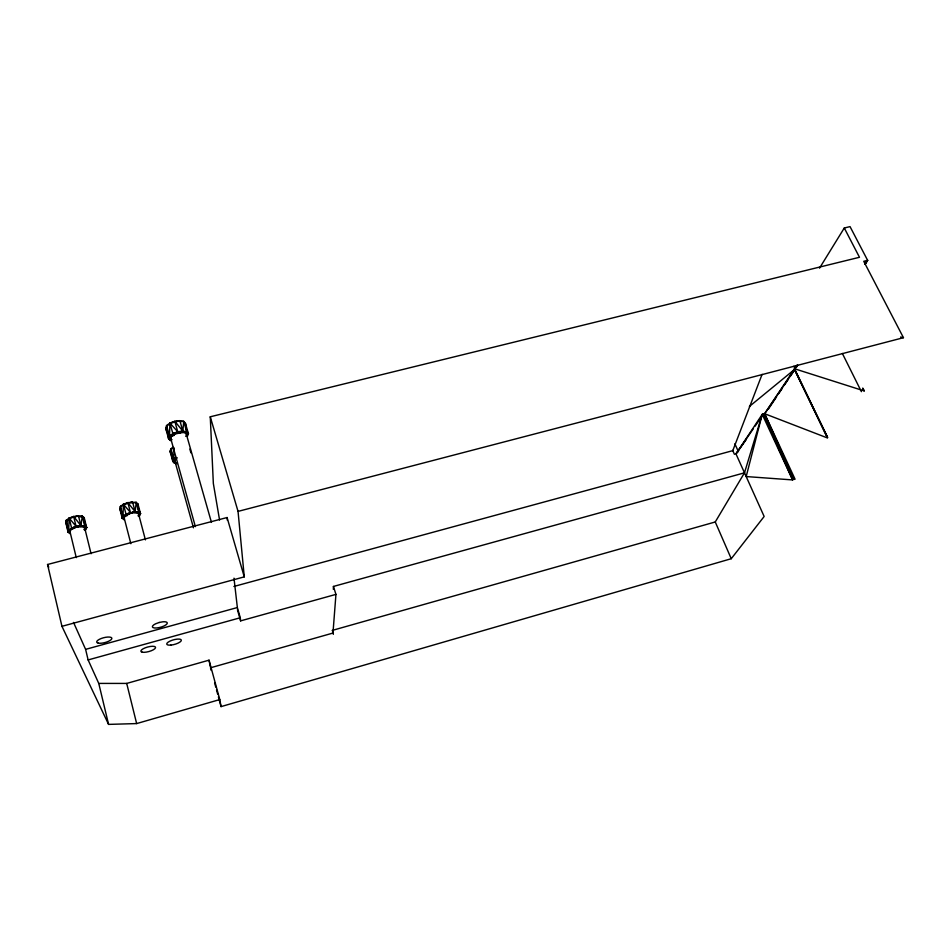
<?xml version="1.0" encoding="UTF-8"?>
<svg xmlns="http://www.w3.org/2000/svg" width="951" height="951" viewBox="0 0 951 951"><rect width="100%" height="100%" fill="white"/><g stroke="black" fill="none" stroke-linecap="round" stroke-linejoin="round"><path stroke-width="1.43" d="M333.349 589.37L333.432 586.446L744.49 472.813L762.215 414.374L764.64 413.721L827.394 437.935L794.335 369.143L795.191 368.917L793.919 366.266M174.104 447.862L173.748 459.071L172.856 461.473L174.52 463.208L177.029 463.624M333.432 586.446L335.941 594.387L332.969 633.057L210.492 667.792L211.217 670.455M172.012 439.624L170.324 440.527L168.577 438.649L165.664 428.2L166.58 425.632C171.109 421.519 177.837 419.676 183.757 421.412L182.83 431.1L179.287 433.145M134.02 502.615L136.243 502.413L135.125 511.709L122.988 516.25L122.275 518.343L124.01 519.805L124.736 516.191C128.706 513.385 133.889 511.079 138.822 512.173L140.498 513.647L139.749 515.751L138.026 515.799L140.498 513.647L137.931 503.923L136.243 502.413L127.862 502.603L123.416 504.268L120.444 506.455L119.743 508.583L122.275 518.343L124.165 517.867L130.858 543.699M170.324 440.527L171.37 436.117L174.033 434.108L182.83 431.1L186.729 431.837L188.417 433.739L187.442 436.283M176.827 463.03L174.52 463.208L175.555 459.071L177.278 457.8M792.623 479.922L762.215 414.374L746.178 476.558L792.623 479.922L763.427 414.054L761.763 416.467M84.247 529.671L86.636 527.532L84.77 526.081C79.765 525.035 74.487 527.258 70.481 530.159L70.029 533.725L68.115 532.298L65.726 522.408L66.285 520.304L69.185 518.117L73.655 516.452L82.333 516.203L84.199 517.677L86.636 527.532L86.03 529.6L84.247 529.671L84.722 528.019L86.636 527.532L85.114 523.656M173.07 447.267L170.918 448.884L170.027 451.297L172.856 461.473L174.841 460.973L193.469 527.793M762.096 374.361L732.781 450.643L233.898 586.47M332.149 630.442L715.259 521.968L744.49 472.813M819.524 268.158L844.286 228.002L850.039 226.611L867.621 260.336L865.148 264.045L867.621 260.336L863.746 261.299L903.45 337.688L238.047 511.388L244.264 576.865L61.946 626.317L47.55 564.49L227.075 517.534L244.264 576.865M762.215 414.374L735.979 453.924L764.152 516.476L731.248 558.712L221.072 706.605L218.409 696.857M797.033 365.089L764.64 413.721L793.859 479.577L763.427 414.054M768.337 409.168L776.48 396.971M778.917 393.31L782.174 388.436M784.611 384.775L787.868 379.901M790.305 376.239L793.562 371.354M793.538 371.342L764.64 413.721L795.084 479.245M753.442 428.544L735.979 453.924L746.095 439.731M755.106 426.131L759.267 420.092M865.03 263.95L867.621 260.336L865.41 262.321M77.709 527.163L80.906 525.653L82.333 516.203L78.897 516.524M131.785 502.829L132.558 501.926L135.125 511.709L125.972 514.063L122.988 516.25L120.444 506.455L123.523 505.124M66.511 521.683L68.08 520.245L66.285 520.304L68.115 532.298L70.029 531.799L76.27 557.619M185.6 436.259L188.417 433.739L185.445 423.338L183.757 421.412L180.167 421.638M171.822 449.692L170.027 451.297L174.52 463.208M749.388 406.469L795.191 368.917L794.584 368.774L827.667 437.591L794.335 369.143M175.923 457.467L173.748 459.071L170.918 448.884L173.094 447.933M80.811 516.999L82.333 516.203L84.77 526.081L83.236 526.866C78.315 526.426 72.502 526.771 68.674 530.218L68.115 532.298L70.481 530.159L68.674 530.218L66.285 520.304L70.386 518.521L69.185 518.117L68.674 530.218L75.248 527.805M195.371 526.604L170.645 438.138L168.577 438.649L166.58 425.632L169.967 424.134M185.445 423.338L186.729 431.837L174.033 434.108L169.504 436.093L168.577 438.649L171.37 436.117L174.009 435.13M175.947 458.12L173.748 459.071L175.555 459.071L172.856 461.473L170.918 448.884M127.482 515.169L122.988 516.25L123.416 504.268L127.339 503.257M75.058 516.833L78.469 515.751L80.906 525.653L71.587 528.043L69.185 518.117L78.469 515.751M130.311 502.639L132.558 501.926L129.942 502.592M176.173 421.804L179.858 420.639L182.83 431.1L172.856 433.561L169.504 436.093L166.58 425.632M61.946 626.317L108.58 724.389L136.647 723.58L219.788 699.567L209.042 660.172L126.709 683.424L98.761 683.412L88.122 659.935L85.614 649.367L73.524 622.418M88.122 659.935L240.27 617.758L237.358 607.546L233.994 578.172M237.417 609.65L240.615 620.872L335.941 594.387M85.614 649.367L237.358 607.546M127.517 515.478L124.736 516.191L122.275 518.343L120.444 506.455M128.064 503.364L123.416 504.268L125.972 514.063L134.353 512.601L137.277 512.958L138.62 514.134L140.498 513.647L138.287 508.583M174.104 435.439L169.504 436.093L169.92 423.076L179.858 420.639M173.688 422.41L169.92 423.076L172.856 433.561L181.938 432.158L185.029 432.741L186.36 434.25L188.417 433.739L187.097 431.124M219.574 520.042L213.345 483.5L210.266 416.788L859.478 257.281L844.286 228.002M72.74 517.427L69.185 518.117L76.068 526.367L80.906 525.653L73.655 516.452L76.068 526.367L71.587 528.043L72.799 528.435M80.169 526.533L84.77 526.081L84.199 517.677L81.941 517.225M134.353 512.601L138.822 512.173L137.931 503.923M86.636 527.532L83.236 526.866L84.722 528.019L91.07 553.744M140.498 513.647L137.277 512.958L138.822 512.173L136.243 502.413M900.609 337.011L903.45 337.688M188.417 433.739L185.029 432.741L186.729 431.837L183.757 421.412M794.584 368.774L864.162 390.92L862.854 388.281M127.101 514.467L125.972 514.063L135.125 511.709L127.862 502.603L130.418 512.399L123.416 504.268L124.545 504.672M174.033 434.108L172.856 433.561L177.742 431.73L182.83 431.1L174.782 421.245L177.742 431.73L169.92 423.076L171.097 423.635M862.807 388.293L864.162 390.92M842.372 353.463L861.392 391.657M734.861 443.808L738.452 451.761M732.662 450.358L734.445 454.34M47.55 564.49L48.763 567.188M715.259 521.968L731.248 558.712M119.743 508.583L122.108 514.812M65.726 522.408L68.115 528.697M165.664 428.2L167.733 433.68M332.553 631.737L333.361 634.329M210.266 416.788L238.047 511.388M186.36 434.25L211.455 522.396M189.843 449.074L190.925 452.866M214.617 682.937L215.758 687.109M216.519 689.891L217.648 694.075M138.62 514.134L145.408 539.883M126.709 683.424L136.647 723.58M98.761 683.412L108.58 724.389M209.042 660.172L210.242 666.52M219.788 699.567L221.072 706.605M227.075 517.534L227.396 520.34M240.27 617.758L240.615 620.872M797.592 365.232L795.999 367.692L797.663 365.22M159.186 622.477L155.536 623.82A7.703 2.484 -15.4 0 0 154.573 627.981A7.703 2.484 -15.4 0 0 165.95 624.855A7.703 2.484 -15.4 0 0 163.001 621.776L159.186 622.477M170.871 645.099A7.56 2.342 -15.7 0 0 181.332 640.094A7.56 2.342 -15.7 0 0 169.932 641.14A7.56 2.342 -15.7 0 0 170.871 645.099M98.191 643.114A7.846 2.508 -14.6 0 0 111.291 639.524A7.846 2.508 -14.6 0 0 103.374 637.8A7.846 2.508 -14.6 0 0 98.191 643.114M142.21 652.184A7.62 2.354 -15.3 0 0 154.918 648.665A7.62 2.354 -15.3 0 0 147.548 647.049A7.62 2.354 -15.3 0 0 142.21 652.184"/></g></svg>
